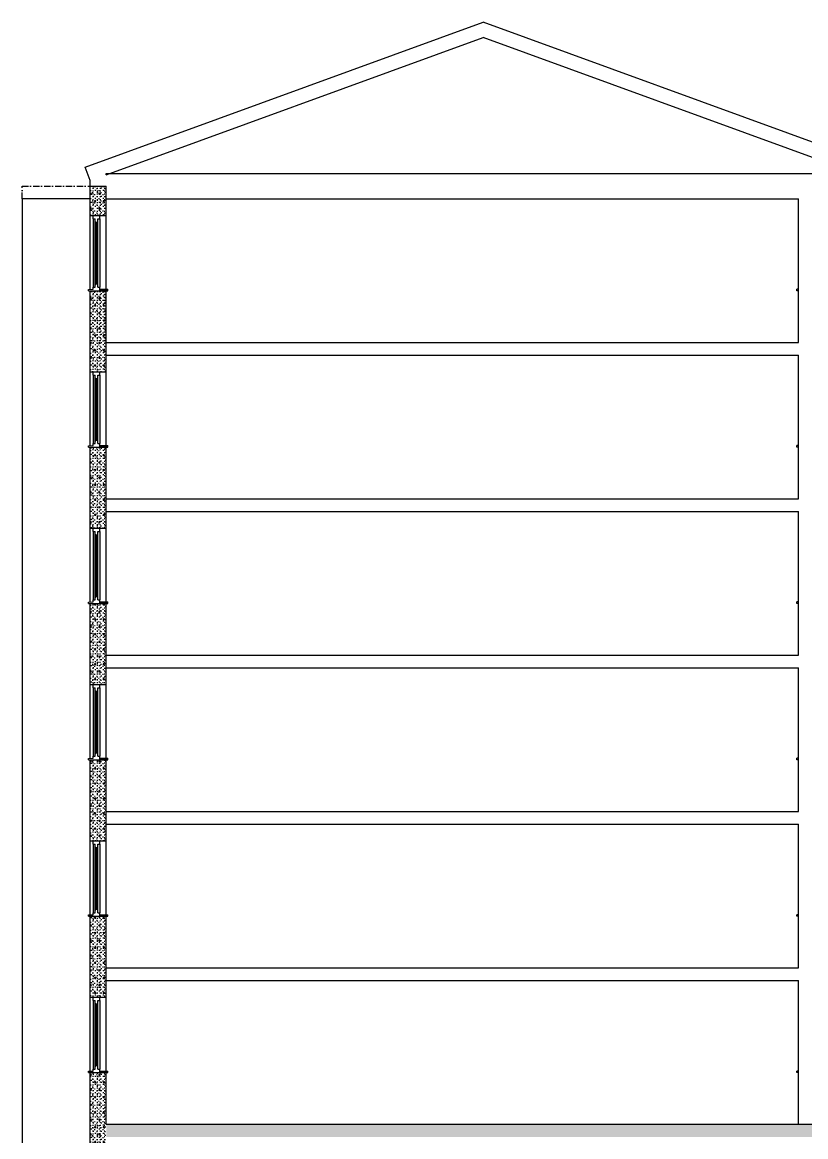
# Model space of a CAD drawing. Header units: millimetres. Extents: x 15 to 2176, y 3 to 641.
# Drawn here: x 1734.4 to 2006.9, y 252.9 to 640.6 of the extents above; entities that cross this region are included whole.
import ezdxf
from ezdxf.xclip import XClip

# ---------------------------------------------------------------- set-up
doc = ezdxf.new("R2010")
doc.units = ezdxf.units.MM
doc.header["$MEASUREMENT"] = 0
doc.header["$XCLIPFRAME"] = 0
doc.set_wipeout_variables(frame=1)
doc.linetypes.add('A_PSTRECK_2', pattern=[3.8, 2.2, -0.7, 0.2, -0.7])
doc.linetypes.add('Wipeout_Contour', pattern=[1000, 0, -1000])
for name, color, linetype in [('A--------P-', 7, 'Continuous'), ('A-01SC-----', 7, 'Continuous'), ('A-01SC-----Ytterväggar2', 7, 'Continuous'), ('A-01SF-----', 7, 'Continuous'), ('A-01SG-----', 1, 'Continuous'), ('A-27E------', 1, 'A_PSTRECK_2')]:
    doc.layers.add(name, color=color, linetype=linetype)
pattern_1 = [(0, (2027.966, 92.474), (0, 5.196152), [0.5, -2.5]), (0, (2029.466, 95.072), (0, 5.196152), [0.5, -2.5]), (60, (2027.966, 92.474), (-4.5, 2.598076), [0.5, -2.5]), (60, (2030.966, 92.474), (-4.5, 2.598076), [0.5, -2.5]), (120, (2028.466, 92.474), (4.5, 2.598076), [0.5, -2.5]), (120, (2031.466, 92.474), (4.5, 2.598076), [0.5, -2.5]), (0, (2027.9658, 92.9741), (0, 1), [0, -1, 0, -1.5]), (45, (2028.4658, 92.9741), (-0.7071068, 0.7071068), [0, -0.75, 0, -1.25])]

# ---------------------------------------------------------------- blocks, each defined once
blk = doc.blocks.new('Drawing_4_4', base_point=(1874.47, 329.56))
at = {"layer": 'A-01SC-----', "linetype": 'Continuous'}
h = blk.add_hatch(dxfattribs=at)
h.set_pattern_fill('BETONG__STD__0004', color=256, style=0, pattern_type=2)
h.set_pattern_definition(pattern_1)
h.paths.add_polyline_path([(1763.57, 573.47), (1763.57, 583.67), (1757.97, 583.67), (1757.97, 573.47), (1758.97, 573.47)])
h = blk.add_hatch(dxfattribs=at)
h.set_pattern_fill('BETONG__STD__0004', color=256, style=0, pattern_type=2)
h.set_pattern_definition(pattern_1)
h.paths.add_polyline_path([(1763.57, 547.27), (1758.97, 547.27), (1757.97, 547.27), (1757.97, 529.27), (1763.57, 529.27)])
for points in [[(1764.17, 547.27), (1764.17, 547.77), (1761.37, 547.77), (1761.37, 547.27)], [(1764.17, 492.87), (1764.17, 493.37), (1761.37, 493.37), (1761.37, 492.87)], [(1764.17, 438.47), (1764.17, 438.97), (1761.37, 438.97), (1761.37, 438.47)], [(1764.17, 384.07), (1764.17, 384.57), (1761.37, 384.57), (1761.37, 384.07)], [(1764.17, 329.67), (1764.17, 330.17), (1761.37, 330.17), (1761.37, 329.67)], [(1764.17, 275.27), (1764.17, 275.77), (1761.37, 275.77), (1761.37, 275.27)]]:
    blk.add_hatch(color=256, dxfattribs=at).paths.add_polyline_path(points)
h = blk.add_hatch(dxfattribs=at)
h.set_pattern_fill('BETONG__STD__0004', color=256, style=0, pattern_type=2)
h.set_pattern_definition(pattern_1)
h.paths.add_polyline_path([(1763.57, 519.07), (1763.57, 529.27), (1757.97, 529.27), (1757.97, 519.07), (1758.97, 519.07)])
h = blk.add_hatch(dxfattribs=at)
h.set_pattern_fill('BETONG__STD__0004', color=256, style=0, pattern_type=2)
h.set_pattern_definition(pattern_1)
h.paths.add_polyline_path([(1763.57, 492.87), (1758.97, 492.87), (1757.97, 492.87), (1757.97, 474.87), (1763.57, 474.87)])
h = blk.add_hatch(dxfattribs=at)
h.set_pattern_fill('BETONG__STD__0004', color=256, style=0, pattern_type=2)
h.set_pattern_definition(pattern_1)
h.paths.add_polyline_path([(1763.57, 464.67), (1763.57, 474.87), (1757.97, 474.87), (1757.97, 464.67), (1758.97, 464.67)])
h = blk.add_hatch(dxfattribs=at)
h.set_pattern_fill('BETONG__STD__0004', color=256, style=0, pattern_type=2)
h.set_pattern_definition(pattern_1)
h.paths.add_polyline_path([(1763.57, 438.47), (1758.97, 438.47), (1757.97, 438.47), (1757.97, 420.47), (1763.57, 420.47)])
h = blk.add_hatch(dxfattribs=at)
h.set_pattern_fill('BETONG__STD__0004', color=256, style=0, pattern_type=2)
h.set_pattern_definition(pattern_1)
h.paths.add_polyline_path([(1763.57, 410.27), (1763.57, 420.47), (1757.97, 420.47), (1757.97, 410.27), (1758.97, 410.27)])
h = blk.add_hatch(dxfattribs=at)
h.set_pattern_fill('BETONG__STD__0004', color=256, style=0, pattern_type=2)
h.set_pattern_definition(pattern_1)
h.paths.add_polyline_path([(1763.57, 384.07), (1758.97, 384.07), (1757.97, 384.07), (1757.97, 366.07), (1763.57, 366.07)])
h = blk.add_hatch(dxfattribs=at)
h.set_pattern_fill('BETONG__STD__0004', color=256, style=0, pattern_type=2)
h.set_pattern_definition(pattern_1)
h.paths.add_polyline_path([(1763.57, 355.87), (1763.57, 366.07), (1757.97, 366.07), (1757.97, 355.87), (1758.97, 355.87)])
h = blk.add_hatch(dxfattribs=at)
h.set_pattern_fill('BETONG__STD__0004', color=256, style=0, pattern_type=2)
h.set_pattern_definition(pattern_1)
h.paths.add_polyline_path([(1763.57, 329.67), (1758.97, 329.67), (1757.97, 329.67), (1757.97, 311.67), (1763.57, 311.67)])
h = blk.add_hatch(dxfattribs=at)
h.set_pattern_fill('BETONG__STD__0004', color=256, style=0, pattern_type=2)
h.set_pattern_definition(pattern_1)
h.paths.add_polyline_path([(1763.57, 301.47), (1763.57, 311.67), (1757.97, 311.67), (1757.97, 301.47), (1758.97, 301.47)])
h = blk.add_hatch(dxfattribs=at)
h.set_pattern_fill('BETONG__STD__0004', color=256, style=0, pattern_type=2)
h.set_pattern_definition(pattern_1)
h.paths.add_polyline_path([(1763.57, 275.27), (1758.97, 275.27), (1757.97, 275.27), (1757.97, 257.27), (1763.57, 257.27)])
h = blk.add_hatch(dxfattribs=at)
h.set_pattern_fill('BETONG__STD__0004', color=256, style=0, pattern_type=2)
h.set_pattern_definition(pattern_1)
h.paths.add_polyline_path([(1763.57, 247.07), (1763.57, 257.27), (1757.97, 257.27), (1757.97, 247.07), (1758.97, 247.07)])
at = {"layer": 'A-01SF-----', "linetype": 'Continuous'}
h = blk.add_hatch(dxfattribs=at)
h.set_pattern_fill('BETONG__STD__0004', color=256, style=0, pattern_type=2)
h.set_pattern_definition(pattern_1)
h.paths.add_polyline_path([(2009.43, 252.87), (2009.43, 257.27), (1763.57, 257.27), (1763.57, 252.87)])
at = {"layer": 'A-01SC-----'}
for p, q in [((1757.97, 583.67), (1757.97, 585.56)), ((1757.97, 583.67), (1763.57, 583.67)), ((1757.97, 583.67), (1763.57, 583.67)), ((1763.57, 573.47), (1763.57, 583.67)), ((2004.43, 529.27), (2004.43, 579.27)), ((1763.57, 547.77), (1763.57, 573.47)), ((1757.37, 547.27), (1757.37, 547.69)), ((1763.57, 529.27), (1763.57, 547.27)), ((1764.17, 547.27), (1764.17, 547.77)), ((2004.43, 547.77), (2003.83, 547.77)), ((2003.83, 547.27), (2003.83, 547.77)), ((2004.43, 547.27), (2003.83, 547.27)), ((1763.57, 519.07), (1763.57, 529.27)), ((2004.43, 474.87), (2004.43, 524.87)), ((1763.57, 493.37), (1763.57, 519.07)), ((1757.37, 492.87), (1757.37, 493.29)), ((1763.57, 474.87), (1763.57, 492.87)), ((1764.17, 492.87), (1764.17, 493.37)), ((2004.43, 493.37), (2003.83, 493.37)), ((2003.83, 492.87), (2003.83, 493.37)), ((2004.43, 492.87), (2003.83, 492.87)), ((1763.57, 464.67), (1763.57, 474.87)), ((2004.43, 420.47), (2004.43, 470.47)), ((1763.57, 438.97), (1763.57, 464.67)), ((1757.37, 438.47), (1757.37, 438.89)), ((1763.57, 420.47), (1763.57, 438.47)), ((1764.17, 438.47), (1764.17, 438.97)), ((2004.43, 438.97), (2003.83, 438.97)), ((2003.83, 438.47), (2003.83, 438.97)), ((2004.43, 438.47), (2003.83, 438.47)), ((1763.57, 410.27), (1763.57, 420.47)), ((2004.43, 366.07), (2004.43, 416.07)), ((1763.57, 384.57), (1763.57, 410.27)), ((1757.37, 384.07), (1757.37, 384.49)), ((1763.57, 366.07), (1763.57, 384.07)), ((1764.17, 384.07), (1764.17, 384.57)), ((2004.43, 384.57), (2003.83, 384.57)), ((2003.83, 384.07), (2003.83, 384.57)), ((2004.43, 384.07), (2003.83, 384.07)), ((1763.57, 355.87), (1763.57, 366.07)), ((2004.43, 311.67), (2004.43, 361.67)), ((1763.57, 330.17), (1763.57, 355.87)), ((1757.37, 329.67), (1757.37, 330.09)), ((1763.57, 311.67), (1763.57, 329.67)), ((1764.17, 329.67), (1764.17, 330.17)), ((2004.43, 330.17), (2003.83, 330.17)), ((2003.83, 329.67), (2003.83, 330.17)), ((2004.43, 329.67), (2003.83, 329.67)), ((1763.57, 301.47), (1763.57, 311.67)), ((2004.43, 257.27), (2004.43, 307.27)), ((1763.57, 275.77), (1763.57, 301.47)), ((1757.37, 275.27), (1757.37, 275.69)), ((1764.17, 275.27), (1764.17, 275.77)), ((2004.43, 275.77), (2003.83, 275.77)), ((2003.83, 275.27), (2003.83, 275.77)), ((1763.57, 257.27), (1763.57, 275.27)), ((2004.43, 275.27), (2003.83, 275.27)), ((1757.97, 247.07), (1757.97, 257.27)), ((2004.43, 257.27), (2009.43, 257.27))]:
    blk.add_line(p, q, dxfattribs=at)
at = {"layer": 'A-01SC-----Ytterväggar2'}
for p, q in [((1757.97, 579.27), (1734.37, 579.27)), ((1734.37, 579.27), (1734.37, 529.27)), ((1734.37, 529.27), (1734.37, 474.87)), ((1734.37, 474.87), (1734.37, 420.47)), ((1734.37, 420.47), (1734.37, 366.07)), ((1734.37, 366.07), (1734.37, 311.67)), ((1734.37, 311.67), (1734.37, 257.27)), ((1734.37, 257.27), (1734.37, 202.87))]:
    blk.add_line(p, q, dxfattribs=at)
at = {"layer": 'A-01SF-----'}
for p, q in [((1763.57, 588.07), (2011.23, 588.07)), ((1763.57, 587.59), (1763.57, 588.07)), ((1763.57, 579.27), (1763.57, 583.67)), ((1763.57, 579.27), (2004.43, 579.27)), ((1763.57, 529.27), (2004.43, 529.27)), ((1763.57, 524.87), (1763.57, 529.27)), ((1763.57, 524.87), (2004.43, 524.87)), ((1763.57, 474.87), (2004.43, 474.87)), ((1763.57, 470.47), (1763.57, 474.87)), ((1763.57, 470.47), (2004.43, 470.47)), ((1763.57, 420.47), (2004.43, 420.47)), ((1763.57, 416.07), (1763.57, 420.47)), ((1763.57, 416.07), (2004.43, 416.07)), ((1763.57, 366.07), (2004.43, 366.07)), ((1763.57, 361.67), (1763.57, 366.07)), ((1763.57, 361.67), (2004.43, 361.67)), ((1763.57, 311.67), (2004.43, 311.67)), ((1763.57, 307.27), (1763.57, 311.67)), ((1763.57, 307.27), (2004.43, 307.27)), ((1763.57, 257.27), (2009.43, 257.27))]:
    blk.add_line(p, q, dxfattribs=at)
at = {"layer": 'A-01SG-----'}
for p, q in [((1756.26, 590.26), (1894.7, 640.64)), ((2033.14, 590.26), (1894.7, 640.64)), ((1763.57, 587.59), (1894.7, 635.32)), ((2025.83, 587.59), (1894.7, 635.32)), ((1757.97, 585.56), (1756.26, 590.26))]:
    blk.add_line(p, q, dxfattribs=at)
at = {"layer": 'A-27E------'}
for p, q in [((1734.37, 583.67), (1757.97, 583.67)), ((1734.37, 579.27), (1734.37, 583.67))]:
    blk.add_line(p, q, dxfattribs=at)
at = {"linetype": 'Wipeout_Contour', "ltscale": 7402.820415}
blk.add_wipeout([(1759.67, 572.27), (1759.67, 571.27), (1760.67, 571.27), (1760.67, 572.27)], dxfattribs=at).dxf.layer = 'A-01SC-----'
at = {"linetype": 'Wipeout_Contour', "ltscale": 7375.154323}
blk.add_wipeout([(1759.67, 548.47), (1760.67, 548.47), (1760.67, 549.47), (1759.67, 549.47)], dxfattribs=at).dxf.layer = 'A-01SC-----'
at = {"linetype": 'Wipeout_Contour', "ltscale": 7338.511828}
blk.add_wipeout([(1759.67, 517.87), (1759.67, 516.87), (1760.67, 516.87), (1760.67, 517.87)], dxfattribs=at).dxf.layer = 'A-01SC-----'
at = {"linetype": 'Wipeout_Contour', "ltscale": 7313.316437}
blk.add_wipeout([(1759.67, 494.07), (1760.67, 494.07), (1760.67, 495.07), (1759.67, 495.07)], dxfattribs=at).dxf.layer = 'A-01SC-----'
at = {"linetype": 'Wipeout_Contour', "ltscale": 7280.141562}
blk.add_wipeout([(1759.67, 463.47), (1759.67, 462.47), (1760.67, 462.47), (1760.67, 463.47)], dxfattribs=at).dxf.layer = 'A-01SC-----'
at = {"linetype": 'Wipeout_Contour', "ltscale": 7257.478409}
blk.add_wipeout([(1759.67, 439.67), (1760.67, 439.67), (1760.67, 440.67), (1759.67, 440.67)], dxfattribs=at).dxf.layer = 'A-01SC-----'
at = {"linetype": 'Wipeout_Contour', "ltscale": 7227.853485}
blk.add_wipeout([(1759.67, 409.07), (1759.67, 408.07), (1760.67, 408.07), (1760.67, 409.07)], dxfattribs=at).dxf.layer = 'A-01SC-----'
at = {"linetype": 'Wipeout_Contour', "ltscale": 7207.779682}
blk.add_wipeout([(1759.67, 385.27), (1760.67, 385.27), (1760.67, 386.27), (1759.67, 386.27)], dxfattribs=at).dxf.layer = 'A-01SC-----'
at = {"linetype": 'Wipeout_Contour', "ltscale": 7181.780447}
blk.add_wipeout([(1759.67, 354.67), (1759.67, 353.67), (1760.67, 353.67), (1760.67, 354.67)], dxfattribs=at).dxf.layer = 'A-01SC-----'
at = {"linetype": 'Wipeout_Contour', "ltscale": 7164.348022}
blk.add_wipeout([(1759.67, 330.87), (1760.67, 330.87), (1760.67, 331.87), (1759.67, 331.87)], dxfattribs=at).dxf.layer = 'A-01SC-----'
at = {"linetype": 'Wipeout_Contour', "ltscale": 7142.042726}
blk.add_wipeout([(1759.67, 300.27), (1759.67, 299.27), (1760.67, 299.27), (1760.67, 300.27)], dxfattribs=at).dxf.layer = 'A-01SC-----'
at = {"linetype": 'Wipeout_Contour', "ltscale": 7127.297997}
blk.add_wipeout([(1759.67, 276.47), (1760.67, 276.47), (1760.67, 277.47), (1759.67, 277.47)], dxfattribs=at).dxf.layer = 'A-01SC-----'
at = {"layer": 'A-01SC-----'}
for p, q in [((1757.97, 573.47), (1757.97, 583.67)), ((1757.97, 573.47), (1758.97, 573.47)), ((1757.97, 547.72), (1757.97, 573.47)), ((1758.97, 573.47), (1763.57, 573.47)), ((1758.97, 573.47), (1760.37, 573.47)), ((1758.97, 572.27), (1758.97, 573.47)), ((1758.97, 572.27), (1758.97, 548.47)), ((1758.97, 572.27), (1759.67, 572.27)), ((1759.67, 571.27), (1759.67, 572.27)), ((1759.67, 549.47), (1759.67, 571.27)), ((1759.67, 571.27), (1759.97, 571.27)), ((1759.97, 549.47), (1759.97, 571.27)), ((1760.37, 573.47), (1761.37, 573.47)), ((1760.37, 549.47), (1760.37, 571.27)), ((1760.37, 571.27), (1760.67, 571.27)), ((1760.67, 571.27), (1760.67, 572.27)), ((1760.67, 572.27), (1761.37, 572.27)), ((1760.67, 549.47), (1760.67, 571.27)), ((1761.37, 572.27), (1761.37, 573.47)), ((1761.37, 572.27), (1761.37, 548.47)), ((1757.37, 547.69), (1758.97, 547.77)), ((1757.37, 547.27), (1758.97, 547.27)), ((1757.97, 547.27), (1758.97, 547.27)), ((1757.97, 529.27), (1757.97, 547.27)), ((1758.97, 548.47), (1759.67, 548.47)), ((1758.97, 547.77), (1758.97, 548.47)), ((1758.97, 547.27), (1763.57, 547.27)), ((1758.97, 547.27), (1760.37, 547.27)), ((1759.67, 549.47), (1759.97, 549.47)), ((1759.67, 548.47), (1759.67, 549.47)), ((1760.37, 549.47), (1760.67, 549.47)), ((1760.37, 547.27), (1761.37, 547.27)), ((1760.67, 548.47), (1760.67, 549.47)), ((1760.67, 548.47), (1761.37, 548.47)), ((1761.37, 547.27), (1761.37, 548.47)), ((1761.37, 547.77), (1764.17, 547.77)), ((1761.37, 547.27), (1761.37, 547.77)), ((1761.37, 547.27), (1764.17, 547.27)), ((1757.97, 519.07), (1757.97, 529.27)), ((1757.97, 519.07), (1758.97, 519.07)), ((1757.97, 493.32), (1757.97, 519.07)), ((1758.97, 519.07), (1763.57, 519.07)), ((1758.97, 519.07), (1760.37, 519.07)), ((1758.97, 517.87), (1758.97, 519.07)), ((1758.97, 517.87), (1758.97, 494.07)), ((1758.97, 517.87), (1759.67, 517.87)), ((1759.67, 516.87), (1759.67, 517.87)), ((1759.67, 495.07), (1759.67, 516.87)), ((1759.67, 516.87), (1759.97, 516.87)), ((1759.97, 495.07), (1759.97, 516.87)), ((1760.37, 519.07), (1761.37, 519.07)), ((1760.37, 516.87), (1760.67, 516.87)), ((1760.37, 495.07), (1760.37, 516.87)), ((1760.67, 517.87), (1761.37, 517.87)), ((1760.67, 516.87), (1760.67, 517.87)), ((1760.67, 495.07), (1760.67, 516.87)), ((1761.37, 517.87), (1761.37, 519.07)), ((1761.37, 517.87), (1761.37, 494.07)), ((1757.37, 493.29), (1758.97, 493.37)), ((1757.37, 492.87), (1758.97, 492.87)), ((1757.97, 492.87), (1758.97, 492.87)), ((1757.97, 474.87), (1757.97, 492.87)), ((1758.97, 494.07), (1759.67, 494.07)), ((1758.97, 493.37), (1758.97, 494.07)), ((1758.97, 492.87), (1763.57, 492.87)), ((1758.97, 492.87), (1760.37, 492.87)), ((1759.67, 495.07), (1759.97, 495.07)), ((1759.67, 494.07), (1759.67, 495.07)), ((1760.37, 495.07), (1760.67, 495.07)), ((1760.37, 492.87), (1761.37, 492.87)), ((1760.67, 494.07), (1760.67, 495.07)), ((1760.67, 494.07), (1761.37, 494.07)), ((1761.37, 492.87), (1761.37, 494.07)), ((1761.37, 493.37), (1764.17, 493.37)), ((1761.37, 492.87), (1761.37, 493.37)), ((1761.37, 492.87), (1764.17, 492.87)), ((1757.97, 464.67), (1757.97, 474.87)), ((1757.97, 464.67), (1758.97, 464.67)), ((1757.97, 438.92), (1757.97, 464.67)), ((1758.97, 464.67), (1763.57, 464.67)), ((1758.97, 464.67), (1760.37, 464.67)), ((1758.97, 463.47), (1758.97, 464.67)), ((1758.97, 463.47), (1758.97, 439.67)), ((1758.97, 463.47), (1759.67, 463.47)), ((1759.67, 462.47), (1759.67, 463.47)), ((1759.67, 440.67), (1759.67, 462.47)), ((1759.67, 462.47), (1759.97, 462.47)), ((1759.97, 440.67), (1759.97, 462.47)), ((1760.37, 464.67), (1761.37, 464.67)), ((1760.37, 440.67), (1760.37, 462.47)), ((1760.37, 462.47), (1760.67, 462.47)), ((1760.67, 462.47), (1760.67, 463.47)), ((1760.67, 463.47), (1761.37, 463.47)), ((1760.67, 440.67), (1760.67, 462.47)), ((1761.37, 463.47), (1761.37, 464.67)), ((1761.37, 463.47), (1761.37, 439.67)), ((1757.37, 438.89), (1758.97, 438.97)), ((1757.37, 438.47), (1758.97, 438.47)), ((1757.97, 438.47), (1758.97, 438.47)), ((1757.97, 420.47), (1757.97, 438.47)), ((1758.97, 439.67), (1759.67, 439.67)), ((1758.97, 438.97), (1758.97, 439.67)), ((1758.97, 438.47), (1763.57, 438.47)), ((1758.97, 438.47), (1760.37, 438.47)), ((1759.67, 440.67), (1759.97, 440.67)), ((1759.67, 439.67), (1759.67, 440.67)), ((1760.37, 440.67), (1760.67, 440.67)), ((1760.37, 438.47), (1761.37, 438.47)), ((1760.67, 439.67), (1760.67, 440.67)), ((1760.67, 439.67), (1761.37, 439.67)), ((1761.37, 438.47), (1761.37, 439.67)), ((1761.37, 438.97), (1764.17, 438.97)), ((1761.37, 438.47), (1761.37, 438.97)), ((1761.37, 438.47), (1764.17, 438.47)), ((1757.97, 410.27), (1757.97, 420.47)), ((1757.97, 410.27), (1758.97, 410.27)), ((1757.97, 384.52), (1757.97, 410.27)), ((1758.97, 410.27), (1763.57, 410.27)), ((1758.97, 410.27), (1760.37, 410.27)), ((1758.97, 409.07), (1758.97, 410.27)), ((1758.97, 409.07), (1758.97, 385.27)), ((1758.97, 409.07), (1759.67, 409.07)), ((1759.67, 408.07), (1759.67, 409.07)), ((1759.67, 386.27), (1759.67, 408.07)), ((1759.67, 408.07), (1759.97, 408.07)), ((1759.97, 386.27), (1759.97, 408.07)), ((1760.37, 410.27), (1761.37, 410.27)), ((1760.37, 386.27), (1760.37, 408.07)), ((1760.37, 408.07), (1760.67, 408.07)), ((1760.67, 408.07), (1760.67, 409.07)), ((1760.67, 409.07), (1761.37, 409.07)), ((1760.67, 386.27), (1760.67, 408.07)), ((1761.37, 409.07), (1761.37, 410.27)), ((1761.37, 409.07), (1761.37, 385.27)), ((1757.37, 384.49), (1758.97, 384.57)), ((1757.37, 384.07), (1758.97, 384.07)), ((1757.97, 384.07), (1758.97, 384.07)), ((1757.97, 366.07), (1757.97, 384.07)), ((1758.97, 385.27), (1759.67, 385.27)), ((1758.97, 384.57), (1758.97, 385.27)), ((1758.97, 384.07), (1763.57, 384.07)), ((1758.97, 384.07), (1760.37, 384.07)), ((1759.67, 386.27), (1759.97, 386.27)), ((1759.67, 385.27), (1759.67, 386.27)), ((1760.37, 386.27), (1760.67, 386.27)), ((1760.37, 384.07), (1761.37, 384.07)), ((1760.67, 385.27), (1760.67, 386.27)), ((1760.67, 385.27), (1761.37, 385.27)), ((1761.37, 384.07), (1761.37, 385.27)), ((1761.37, 384.57), (1764.17, 384.57)), ((1761.37, 384.07), (1761.37, 384.57)), ((1761.37, 384.07), (1764.17, 384.07)), ((1757.97, 355.87), (1757.97, 366.07)), ((1757.97, 355.87), (1758.97, 355.87)), ((1757.97, 330.12), (1757.97, 355.87)), ((1758.97, 355.87), (1763.57, 355.87)), ((1758.97, 355.87), (1760.37, 355.87)), ((1758.97, 354.67), (1758.97, 355.87)), ((1758.97, 354.67), (1758.97, 330.87)), ((1758.97, 354.67), (1759.67, 354.67)), ((1759.67, 353.67), (1759.67, 354.67)), ((1759.67, 331.87), (1759.67, 353.67)), ((1759.67, 353.67), (1759.97, 353.67)), ((1759.97, 331.87), (1759.97, 353.67)), ((1760.37, 355.87), (1761.37, 355.87)), ((1760.37, 331.87), (1760.37, 353.67)), ((1760.37, 353.67), (1760.67, 353.67)), ((1760.67, 354.67), (1761.37, 354.67)), ((1760.67, 353.67), (1760.67, 354.67)), ((1760.67, 331.87), (1760.67, 353.67)), ((1761.37, 354.67), (1761.37, 355.87)), ((1761.37, 354.67), (1761.37, 330.87)), ((1757.37, 330.09), (1758.97, 330.17)), ((1757.37, 329.67), (1758.97, 329.67)), ((1757.97, 329.67), (1758.97, 329.67)), ((1757.97, 311.67), (1757.97, 329.67)), ((1758.97, 330.87), (1759.67, 330.87)), ((1758.97, 330.17), (1758.97, 330.87)), ((1758.97, 329.67), (1763.57, 329.67)), ((1758.97, 329.67), (1760.37, 329.67)), ((1759.67, 331.87), (1759.97, 331.87)), ((1759.67, 330.87), (1759.67, 331.87)), ((1760.37, 331.87), (1760.67, 331.87)), ((1760.37, 329.67), (1761.37, 329.67)), ((1760.67, 330.87), (1760.67, 331.87)), ((1760.67, 330.87), (1761.37, 330.87)), ((1761.37, 329.67), (1761.37, 330.87)), ((1761.37, 330.17), (1764.17, 330.17)), ((1761.37, 329.67), (1761.37, 330.17)), ((1761.37, 329.67), (1764.17, 329.67)), ((1757.97, 301.47), (1757.97, 311.67)), ((1757.97, 301.47), (1758.97, 301.47)), ((1757.97, 275.72), (1757.97, 301.47)), ((1758.97, 301.47), (1763.57, 301.47)), ((1758.97, 301.47), (1760.37, 301.47)), ((1758.97, 300.27), (1758.97, 301.47)), ((1758.97, 300.27), (1758.97, 276.47)), ((1758.97, 300.27), (1759.67, 300.27)), ((1759.67, 299.27), (1759.67, 300.27)), ((1759.67, 277.47), (1759.67, 299.27)), ((1759.67, 299.27), (1759.97, 299.27)), ((1759.97, 277.47), (1759.97, 299.27)), ((1760.37, 301.47), (1761.37, 301.47)), ((1760.37, 277.47), (1760.37, 299.27)), ((1760.37, 299.27), (1760.67, 299.27)), ((1760.67, 299.27), (1760.67, 300.27)), ((1760.67, 300.27), (1761.37, 300.27)), ((1760.67, 277.47), (1760.67, 299.27)), ((1761.37, 300.27), (1761.37, 301.47)), ((1761.37, 300.27), (1761.37, 276.47)), ((1757.37, 275.69), (1758.97, 275.77)), ((1758.97, 276.47), (1759.67, 276.47)), ((1758.97, 275.77), (1758.97, 276.47)), ((1759.67, 277.47), (1759.97, 277.47)), ((1759.67, 276.47), (1759.67, 277.47)), ((1760.37, 277.47), (1760.67, 277.47)), ((1760.67, 276.47), (1760.67, 277.47)), ((1760.67, 276.47), (1761.37, 276.47)), ((1761.37, 275.27), (1761.37, 276.47)), ((1761.37, 275.77), (1764.17, 275.77)), ((1761.37, 275.27), (1761.37, 275.77)), ((1757.37, 275.27), (1758.97, 275.27)), ((1757.97, 275.27), (1758.97, 275.27)), ((1757.97, 257.27), (1757.97, 275.27)), ((1758.97, 275.27), (1763.57, 275.27)), ((1758.97, 275.27), (1760.37, 275.27)), ((1760.37, 275.27), (1761.37, 275.27)), ((1761.37, 275.27), (1764.17, 275.27))]:
    blk.add_line(p, q, dxfattribs=at)

msp = doc.modelspace()

# ---------------------------------------------------------------- block references
at = {"layer": 'A--------P-'}
ref = msp.add_blockref('Drawing_4_4', (1874.47, 329.56), dxfattribs=at)
XClip(ref).set_block_clipping_path([(1621.1657714889, 18.4741086751), (2127.7704267137, 640.6436337123)])

doc.saveas('drawing.dxf')
